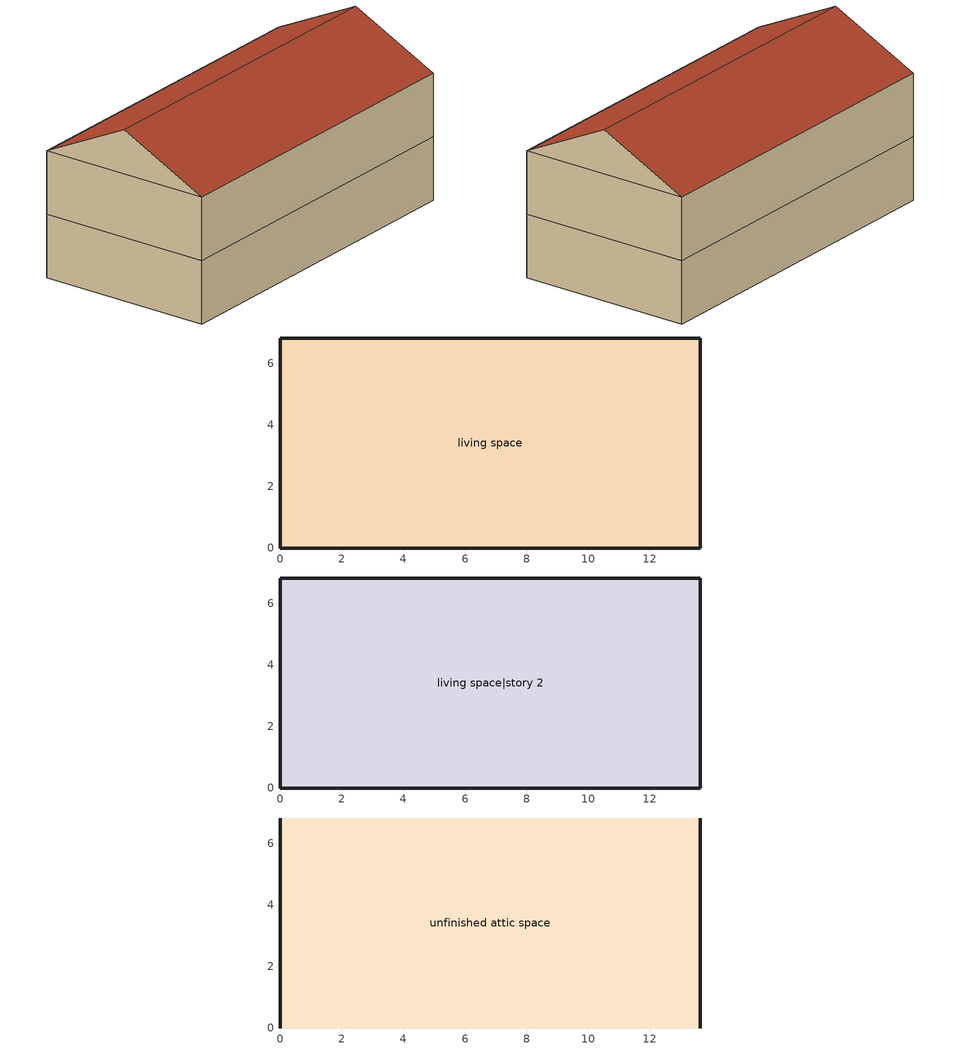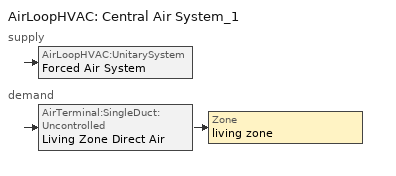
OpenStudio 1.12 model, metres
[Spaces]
living space
 floor ground: 0,0 0,6.82 13.63,6.82 13.63,0 z0
 wall outside: 0,6.82 0,0 13.63,0 13.63,6.82 0,6.82 z0:2.44
living space|story 2
 floor to living space: 0,0 0,6.82 13.63,6.82 13.63,0 z2.44
 wall outside: 0,6.82 0,0 13.63,0 13.63,6.82 0,6.82 z2.44:4.88
unfinished attic space
 floor to living space|story 2: 0,6.82 13.63,6.82 13.63,0 0,0 z4.88
 wall outside: 0,3.41,6.58 0,6.82,4.88 0,0,4.88; 13.63,3.41,6.58 13.63,0,4.88 13.63,6.82,4.88
 roof outside: 13.63,3.41,6.58 0,3.41,6.58 0,0,4.88 13.63,0,4.88; 0,3.41,6.58 13.63,3.41,6.58 13.63,6.82,4.88 0,6.82,4.88
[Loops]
AirLoopHVAC 'Central Air System_1'
 supply: AirLoopHVAC:UnitarySystem 'Forced Air System'
 demand: AirTerminal:SingleDuct:Uncontrolled 'Living Zone Direct Air' > Zone 'living zone'
[ClimateZones]
Climate Zone Institution Name 1=ASHRAE; Climate Zone Document Name 1=ANSI/ASHRAE Standard 169; Climate Zone Document Year 1=2006; Climate Zone Institution Name 2=CEC; Climate Zone Document Name 2=California Climate Zone Descriptions; Climate Zone Document Year 2=1995; Climate Zone Institution Name 3=Building America; Climate Zone Document Year 3=0; Climate Zone Value 3=Cold
[Building]
Building 1: Standards Number of Living Units=1
[Site]
Denver Intl Ap_CO_USA: Latitude {deg}=39.83; Longitude {deg}=-104.65; Time Zone {hr}=-7; Elevation {m}=1650
[SizingPeriod:DesignDay] Barometric Pressure {Pa}=83011; Sky Clearness=0; Rain Indicator=0; Snow Indicator=0; Day of Month=21; Daylight Saving Time Indicator=0; Humidity Indicating Type=Wetbulb; Dry-Bulb Temperature Range Modifier Type=DefaultMultipliers
Name | Maximum Dry-Bulb Temperature {C} | Daily Dry-Bulb Temperature Range {deltaC} | Humidity Indicating Conditions at Maximum Dry-Bulb | Wind Speed {m/s} | Wind Direction {deg} | Month | Day Type | Solar Model Indicator | ASHRAE Taub | ASHRAE Taud
Denver Intl Ap Ann Htg 99.6% Condns DB | -17.4 | 0 | -17.4 | 3.3 | 160 | 12 | WinterDesignDay | ASHRAEClearSky
Denver Intl Ap Ann Clg .4% Condns DB=>MWB | 34.6 | 15.2 | 15.7 | 4.2 | 80 | 7 | SummerDesignDay | ASHRAETau | 0.424 | 2.012
Denver Intl Ap Ann Clg .4% Condns WB=>MDB | 27.3 | 15.2 | 18.3 | 4.2 | 80 | 7 | SummerDesignDay | ASHRAETau | 0.424 | 2.012
[Site:WaterMainsTemperature]
Calculation Method=Correlation; Annual Average Outdoor Air Temperature {C}=10.8753; Maximum Difference In Monthly Average Outdoor Air Temperatures {deltaC}=23.1524
[Site:GroundTemperature:BuildingSurface]
6.71221, 4.9416, 4.79814, 5.63626, 9.00496, 12.3608, 15.2732, 17.1228, 17.2883, 15.7979, 12.9685, 9.71588
[Site:GroundTemperature:Deep]
10.8753, 10.8753, 10.8753, 10.8753, 10.8753, 10.8753, 10.8753, 10.8753, 10.8753, 10.8753, 10.8753, 10.8753
[ThermalZone] Use Ideal Air Loads=No
Name | Thermostat
living zone | Living Zone Temperature SP
unfinished attic zone
[Sizing:Zone] Zone Cooling Design Supply Air Temperature Input Method=SupplyAirTemperature; Zone Cooling Design Supply Air Temperature {C}=14; Zone Cooling Design Supply Air Temperature Difference {deltaC}=11.11; Zone Heating Design Supply Air Temperature Input Method=SupplyAirTemperature; Zone Heating Design Supply Air Temperature {C}=40; Zone Heating Design Supply Air Temperature Difference {deltaC}=11.11; Zone Cooling Design Supply Air Humidity Ratio {kg-H2O/kg-air}=0.0085; Zone Heating Design Supply Air Humidity Ratio {kg-H2O/kg-air}=0.008; Cooling Design Air Flow Method=DesignDay; Heating Design Air Flow Method=DesignDay; Account for Dedicated Outdoor Air System=No; Dedicated Outdoor Air System Control Strategy=NeutralSupplyAir; Dedicated Outdoor Air Low Setpoint Temperature for Design {C}=autosize; Dedicated Outdoor Air High Setpoint Temperature for Design {C}=autosize
living zone; unfinished attic zone
[Zone equipment]
living zone: Living Zone Direct Air
[Space]
Name | Thermal Zone
living space; living space|story 2 | living zone
unfinished attic space | unfinished attic zone
[ElectricEquipment]
unit=1|bed=3.0|bath=2.0|space=living space|space=living space|story 2: Electric Equipment Definition=unit=1|bed=3.0|bath=2.0|space={f4808234-de8e-4acc-82a9-bc673027d30e}|space={c22e3629-f207-4724-8279-e67ff9786962}; Schedule=empty_schedule
[Coil:Heating:DX:MultiSpeed:StageData] Gross Rated Heating Capacity {W}=autosize; Rated Air Flow Rate {m3/s}=autosize; Rated Supply Air Fan Power Per Volume Flow Rate {W/(m3/s)}=773.3; Rated Waste Heat Fraction of Power Input=0.2; Waste Heat Function of Temperature Curve=ConstantBiquadratic
Name | Gross Rated Heating COP {W/W} | Heating Capacity Function of Temperature Curve | Heating Capacity Function of Flow Fraction Curve | Energy Input Ratio Function of Temperature Curve | Energy Input Ratio Function of Flow Fraction Curve | Part Load Fraction Correlation Curve
 | 3.7503 | HP_Heat-Cap-fT2 | HP_Heat-Cap-fFF2 | HP_Heat-EIR-fT2 | HP_Heat-EIR-fFF2 | HP_Heat-PLF-fPLR2
 | 3.00725 | HP_Heat-Cap-fT4 | HP_Heat-Cap-fFF4 | HP_Heat-EIR-fT4 | HP_Heat-EIR-fFF4 | HP_Heat-PLF-fPLR4
 | 2.7527 | HP_Heat-Cap-fT6 | HP_Heat-Cap-fFF6 | HP_Heat-EIR-fT6 | HP_Heat-EIR-fFF6 | HP_Heat-PLF-fPLR6
 | 2.49237 | HP_Heat-Cap-fT10 | HP_Heat-Cap-fFF10 | HP_Heat-EIR-fT10 | HP_Heat-EIR-fFF10 | HP_Heat-PLF-fPLR10
[Coil:Cooling:DX:MultiSpeed:StageData] Gross Rated Total Cooling Capacity {W}=autosize; Gross Rated Sensible Heat Ratio=autosize; Rated Air Flow Rate {m3/s}=autosize; Rated Evaporator Fan Power Per Volume Flow Rate {W/(m3/s)}=773.3; Nominal Time for Condensate Removal to Begin {s}=1000; Ratio of Initial Moisture Evaporation Rate and Steady State Latent Capacity=1.5; Maximum Cycling Rate {cycles/hr}=3; Latent Capacity Time Constant {s}=45; Rated Waste Heat Fraction of Power Input=0.2; Waste Heat Function of Temperature Curve=ConstantBiquadratic; Evaporative Condenser Effectiveness=0.9; Evaporative Condenser Air Flow Rate {m3/s}=autosize; Rated Evaporative Condenser Pump Power Consumption {W}=autosize
Name | Gross Rated Cooling COP {W/W} | Total Cooling Capacity Function of Temperature Curve | Total Cooling Capacity Function of Flow Fraction Curve | Energy Input Ratio Function of Temperature Curve | Energy Input Ratio Function of Flow Fraction Curve | Part Load Fraction Correlation Curve
Coil Cooling DX Multi Speed Stage Data 1 | 4.36175 | Cool-Cap-fT2 | Cool-Cap-fFF2 | Cool-EIR-fT2 | Cool-EIR-fFF2 | Cool-PLF-fPLR2
Coil Cooling DX Multi Speed Stage Data 2 | 3.77512 | Cool-Cap-fT4 | Cool-Cap-fFF4 | Cool-EIR-fT4 | Cool-EIR-fFF4 | Cool-PLF-fPLR4
Coil Cooling DX Multi Speed Stage Data 3 | 3.17313 | Cool-Cap-fT6 | Cool-Cap-fFF6 | Cool-EIR-fT6 | Cool-EIR-fFF6 | Cool-PLF-fPLR6
Coil Cooling DX Multi Speed Stage Data 4 | 2.34548 | Cool-Cap-fT10 | Cool-Cap-fFF10 | Cool-EIR-fT10 | Cool-EIR-fFF10 | Cool-PLF-fPLR10
[Coil:Heating:DX:MultiSpeed]
DX Heating Coil: Availability Schedule=residential heating season; Minimum Outdoor Dry-Bulb Temperature for Compressor Operation {C}=-15; Crankcase Heater Capacity {W}=0; Maximum Outdoor Dry-Bulb Temperature for Crankcase Heater Operation {C}=10; Defrost Energy Input Ratio Function of Temperature Curve=DefrostEIR; Maximum Outdoor Dry-Bulb Temperature for Defrost Operation {C}=4.44444; Defrost Strategy=ReverseCycle; Defrost Control=OnDemand; Defrost Time Period Fraction=0.058333; Resistive Defrost Heater Capacity {W}=autosize; Apply Part Load Fraction to Speeds Greater than 1=No; Fuel Type=Electricity; Region number for Calculating HSPF=4
[Coil:Heating:Electric]
HeatPump Supp Heater: Availability Schedule=residential heating season; Efficiency=1
[Coil:Cooling:DX:MultiSpeed]
DX Cooling Coil: Availability Schedule=residential cooling season; Condenser Type=AirCooled; Apply Part Load Fraction to Speeds Greater than 1=No; Apply Latent Degradation to Speeds Greater than 1=No; Crankcase Heater Capacity {W}=0; Maximum Outdoor Dry-Bulb Temperature for Crankcase Heater Operation {C}=10; Basin Heater Capacity {W/K}=0; Basin Heater Setpoint Temperature {C}=2; Fuel Type=Electricity; Stage 1=Coil Cooling DX Multi Speed Stage Data 1; Stage 2=Coil Cooling DX Multi Speed Stage Data 2; Stage 3=Coil Cooling DX Multi Speed Stage Data 3; Stage 4=Coil Cooling DX Multi Speed Stage Data 4
[Fan:OnOff]
Supply Fan_1: Availability Schedule=SupplyFanAvailability; Fan Efficiency=0.167946; Pressure Rise {Pa}=24.91; Maximum Flow Rate {m3/s}=autosize; Motor Efficiency=1; Motor In Airstream Fraction=1; Fan Power Ratio Function of Speed Ratio Curve=Fan On Off Power Curve; Fan Efficiency Ratio Function of Speed Ratio Curve=Fan On Off Efficiency Curve
[AirLoopHVAC:UnitarySystem]
Forced Air System: Control Type=Load; Controlling Zone or Thermostat Location=living zone; Dehumidification Control Type=None; Availability Schedule=Always On Discrete; Supply Fan=Supply Fan_1; Fan Placement=BlowThrough; Supply Air Fan Operating Mode Schedule=SupplyFanOperation; Heating Coil=DX Heating Coil; DX Heating Coil Sizing Ratio=1; Cooling Coil=DX Cooling Coil; Use DOAS DX Cooling Coil=No; DOAS DX Cooling Coil Leaving Minimum Air Temperature {C}=2; Latent Load Control=SensibleOnlyLoadControl; Supplemental Heating Coil=HeatPump Supp Heater; Supply Air Flow Rate During Cooling Operation {m3/s}=autosize; Supply Air Flow Rate During Heating Operation {m3/s}=autosize; Supply Air Flow Rate When No Cooling or Heating is Required {m3/s}=0; Maximum Supply Air Temperature {C}=93.3333; Maximum Outdoor Dry-Bulb Temperature for Supplemental Heater Operation {C}=4.44444; Maximum Cycling Rate {cycles/hr}=2.5; Heat Pump Time Constant {s}=60; Fraction of On-Cycle Power Use=0.01; Heat Pump Fan Delay Time {s}=60; Ancilliary On-Cycle Electric Power {W}=0; Ancilliary Off-Cycle Electric Power {W}=0
[AirLoopHVAC]
Central Air System_1: Availability Schedule=Always On Discrete; Design Supply Air Flow Rate {m3/s}=AutoSize
[Sizing:System]
Central Air System_1: Type of Load to Size On=Sensible; Design Outdoor Air Flow Rate {m3/s}=Autosize; Minimum System Air Flow Ratio=0.3; Preheat Design Temperature {C}=7; Preheat Design Humidity Ratio {kg-H2O/kg-Air}=0.008; Precool Design Temperature {C}=12.8; Precool Design Humidity Ratio {kg-H2O/kg-Air}=0.008; Central Cooling Design Supply Air Temperature {C}=12.8; Central Heating Design Supply Air Temperature {C}=16.7; Sizing Option=NonCoincident; 100% Outdoor Air in Cooling=Yes; 100% Outdoor Air in Heating=Yes; Central Cooling Design Supply Air Humidity Ratio {kg-H2O/kg-Air}=0.0085; Central Heating Design Supply Air Humidity Ratio {kg-H2O/kg-Air}=0.008; Cooling Design Air Flow Method=DesignDay; Cooling Design Air Flow Rate {m3/s}=0; Heating Design Air Flow Method=DesignDay; Heating Design Air Flow Rate {m3/s}=0; System Outdoor Air Method=ZoneSum; Zone Maximum Outdoor Air Fraction=1; Cooling Supply Air Flow Rate Per Floor Area {m3/s-m2}=0.00996765; Cooling Fraction of Autosized Cooling Supply Air Flow Rate=1; Cooling Supply Air Flow Rate Per Unit Cooling Capacity {m3/s-W}=3.94755e-05; Heating Supply Air Flow Rate Per Floor Area {m3/s-m2}=0.00996765; Heating Fraction of Autosized Heating Supply Air Flow Rate=1; Heating Fraction of Autosized Cooling Supply Air Flow Rate=1; Heating Supply Air Flow Rate Per Unit Heating Capacity {m3/s-W}=3.15882e-05; Cooling Design Capacity Method=CoolingDesignCapacity; Cooling Design Capacity {W}=autosize; Cooling Design Capacity Per Floor Area {W/m2}=234.7; Fraction of Autosized Cooling Design Capacity=1; Heating Design Capacity Method=HeatingDesignCapacity; Heating Design Capacity {W}=autosize; Heating Design Capacity Per Floor Area {W/m2}=157; Fraction of Autosized Heating Design Capacity=1; Central Cooling Capacity Control Method=OnOff
[AirTerminal:SingleDuct:Uncontrolled]
Living Zone Direct Air: Availability Schedule=Always On Discrete; Maximum Air Flow Rate {m3/s}=AutoSize
[ThermostatSetpoint:DualSetpoint]
Living Zone Temperature SP: Heating Setpoint Temperature Schedule=residential heating setpoint 1; Cooling Setpoint Temperature Schedule=residential cooling setpoint 1
[Schedule:Ruleset]
Name | Default Day Schedule | Summer Design Day Schedule | Winter Design Day Schedule
empty_schedule | Schedule Day 1
residential heating season | Schedule Day 2 | residential heating season summer 1 | residential heating season winter 1
residential cooling season | Schedule Day 5 | residential cooling season summer 1 | residential cooling season winter 1
residential heating setpoint 1 | Schedule Day 6 | residential heating setpoint summer 3 | residential heating setpoint winter 3
residential cooling setpoint 1 | Schedule Day 7 | residential cooling setpoint summer 3 | residential cooling setpoint winter 3
[Schedule:Day]
Schedule Day 1; Schedule Day 2; Schedule Day 5; Schedule Day 6; Schedule Day 7: 24, 0, 0
residential heating season weekday1; residential heating season weekend1; residential heating season weekday2; residential heating season weekend2; residential heating season weekday3; residential heating season weekend3; residential heating season weekday4; residential heating season weekend4; residential heating season weekday5; residential heating season weekend5; residential heating season weekday6; residential heating season weekend6; residential heating season weekday10; residential heating season weekend10; residential heating season weekday11; residential heating season weekend11; residential heating season weekday12; residential heating season weekend12; residential heating season summer 1; residential heating season winter 1; residential cooling season weekday5; residential cooling season weekend5; residential cooling season weekday6; residential cooling season weekend6; residential cooling season weekday7; residential cooling season weekend7; residential cooling season weekday8; residential cooling season weekend8; residential cooling season weekday9; residential cooling season weekend9; residential cooling season weekday10; residential cooling season weekend10; residential cooling season summer 1: 1, 0, 1, 2, 0, 1, 3, 0, 1, 4, 0, 1, 5, 0, 1, 6, 0, 1, 7, 0, 1, 8, 0, 1, 9, 0, 1, 10, 0, 1, 11, 0, 1, 12, 0, 1, 13, 0, 1, 14, 0, 1, 15, 0, 1, 16, 0, 1, 17, 0, 1, 18, 0, 1, 19, 0, 1, 20, 0, 1, 21, 0, 1, 22, 0, 1, 23, 0, 1, 24, 0, 1
residential heating season weekday7; residential heating season weekend7; residential heating season weekday8; residential heating season weekend8; residential heating season weekday9; residential heating season weekend9; residential cooling season weekday1; residential cooling season weekend1; residential cooling season weekday2; residential cooling season weekend2; residential cooling season weekday3; residential cooling season weekend3; residential cooling season weekday4; residential cooling season weekend4; residential cooling season weekday11; residential cooling season weekend11; residential cooling season weekday12; residential cooling season weekend12; residential cooling season winter 1: 1, 0, 0, 2, 0, 0, 3, 0, 0, 4, 0, 0, 5, 0, 0, 6, 0, 0, 7, 0, 0, 8, 0, 0, 9, 0, 0, 10, 0, 0, 11, 0, 0, 12, 0, 0, 13, 0, 0, 14, 0, 0, 15, 0, 0, 16, 0, 0, 17, 0, 0, 18, 0, 0, 19, 0, 0, 20, 0, 0, 21, 0, 0, 22, 0, 0, 23, 0, 0, 24, 0, 0
residential heating setpoint weekday1 1; residential heating setpoint weekend1 1; residential heating setpoint weekday2 1; residential heating setpoint weekend2 1; residential heating setpoint weekday3 1; residential heating setpoint weekend3 1; residential heating setpoint weekday4 1; residential heating setpoint weekend4 1; residential heating setpoint weekday5 1; residential heating setpoint weekend5 1; residential heating setpoint weekday6 1; residential heating setpoint weekend6 1; residential heating setpoint weekday10 1; residential heating setpoint weekend10 1; residential heating setpoint weekday11 1; residential heating setpoint weekend11 1; residential heating setpoint weekday12 1; residential heating setpoint weekend12 1; residential heating setpoint summer 3; residential heating setpoint winter 3: 1, 0, 21.6667, 2, 0, 21.6667, 3, 0, 21.6667, 4, 0, 21.6667, 5, 0, 21.6667, 6, 0, 21.6667, 7, 0, 21.6667, 8, 0, 21.6667, 9, 0, 21.6667, 10, 0, 21.6667, 11, 0, 21.6667, 12, 0, 21.6667, 13, 0, 21.6667, 14, 0, 21.6667, 15, 0, 21.6667, 16, 0, 21.6667, 17, 0, 21.6667, 18, 0, 21.6667, 19, 0, 21.6667, 20, 0, 21.6667, 21, 0, 21.6667, 22, 0, 21.6667, 23, 0, 21.6667, 24, 0, 21.6667
residential heating setpoint weekday7 1; residential heating setpoint weekend7 1; residential heating setpoint weekday8 1; residential heating setpoint weekend8 1; residential heating setpoint weekday9 1; residential heating setpoint weekend9 1: 1, 0, -10000, 2, 0, -10000, 3, 0, -10000, 4, 0, -10000, 5, 0, -10000, 6, 0, -10000, 7, 0, -10000, 8, 0, -10000, 9, 0, -10000, 10, 0, -10000, 11, 0, -10000, 12, 0, -10000, 13, 0, -10000, 14, 0, -10000, 15, 0, -10000, 16, 0, -10000, 17, 0, -10000, 18, 0, -10000, 19, 0, -10000, 20, 0, -10000, 21, 0, -10000, 22, 0, -10000, 23, 0, -10000, 24, 0, -10000
residential cooling setpoint weekday1 1; residential cooling setpoint weekend1 1; residential cooling setpoint weekday2 1; residential cooling setpoint weekend2 1; residential cooling setpoint weekday3 1; residential cooling setpoint weekend3 1; residential cooling setpoint weekday4 1; residential cooling setpoint weekend4 1; residential cooling setpoint weekday11 1; residential cooling setpoint weekend11 1; residential cooling setpoint weekday12 1; residential cooling setpoint weekend12 1; residential cooling setpoint winter 3: 1, 0, 10000, 2, 0, 10000, 3, 0, 10000, 4, 0, 10000, 5, 0, 10000, 6, 0, 10000, 7, 0, 10000, 8, 0, 10000, 9, 0, 10000, 10, 0, 10000, 11, 0, 10000, 12, 0, 10000, 13, 0, 10000, 14, 0, 10000, 15, 0, 10000, 16, 0, 10000, 17, 0, 10000, 18, 0, 10000, 19, 0, 10000, 20, 0, 10000, 21, 0, 10000, 22, 0, 10000, 23, 0, 10000, 24, 0, 10000
residential cooling setpoint weekday5 1; residential cooling setpoint weekend5 1; residential cooling setpoint weekday6 1; residential cooling setpoint weekend6 1; residential cooling setpoint weekday7 1; residential cooling setpoint weekend7 1; residential cooling setpoint weekday8 1; residential cooling setpoint weekend8 1; residential cooling setpoint weekday9 1; residential cooling setpoint weekend9 1; residential cooling setpoint weekday10 1; residential cooling setpoint weekend10 1; residential cooling setpoint summer 3: 1, 0, 24.4444, 2, 0, 24.4444, 3, 0, 24.4444, 4, 0, 24.4444, 5, 0, 24.4444, 6, 0, 24.4444, 7, 0, 24.4444, 8, 0, 24.4444, 9, 0, 24.4444, 10, 0, 24.4444, 11, 0, 24.4444, 12, 0, 24.4444, 13, 0, 24.4444, 14, 0, 24.4444, 15, 0, 24.4444, 16, 0, 24.4444, 17, 0, 24.4444, 18, 0, 24.4444, 19, 0, 24.4444, 20, 0, 24.4444, 21, 0, 24.4444, 22, 0, 24.4444, 23, 0, 24.4444, 24, 0, 24.4444
[Curve:Biquadratic]
Name | Coefficient1 Constant | Coefficient2 x | Coefficient3 x**2 | Coefficient4 y | Coefficient5 y**2 | Coefficient6 x*y | Minimum Value of x | Maximum Value of x | Minimum Value of y | Maximum Value of y
ConstantBiquadratic | 1 | 0 | 0 | 0 | 0 | 0 | -100 | 100 | -100 | 100
HP_Heat-Cap-fT2; HP_Heat-Cap-fT4; HP_Heat-Cap-fT6; HP_Heat-Cap-fT10 | 1.15271 | -0.0103867 | 0 | 0.0112638 | -0.00039255 | 0 | -100 | 100 | -100 | 100
HP_Heat-EIR-fT2; HP_Heat-EIR-fT4; HP_Heat-EIR-fT6; HP_Heat-EIR-fT10 | 0.966475 | 0.00591495 | 0.000191202 | -0.0129657 | 4.22532e-05 | -0.000524003 | -100 | 100 | -100 | 100
Cool-Cap-fT2; Cool-Cap-fT4; Cool-Cap-fT6; Cool-Cap-fT10 | 1.00899 | 0.00651275 | 0 | 0.00391757 | -0.000222647 | 0 | 13.88 | 23.88 | 18.33 | 51.66
Cool-EIR-fT2; Cool-EIR-fT4; Cool-EIR-fT6; Cool-EIR-fT10 | 0.429214 | -0.00360484 | 4.57832e-05 | 0.0264909 | -0.000159212 | -0.000159063 | 13.88 | 23.88 | 18.33 | 51.66
DefrostEIR | 0.1528 | 0 | 0 | 0 | 0 | 0 | -100 | 100 | -100 | 100
[Curve:Quadratic] Coefficient3 x**2=0; Minimum Value of x=0
Name | Coefficient1 Constant | Coefficient2 x | Maximum Value of x | Minimum Curve Output | Maximum Curve Output
HP_Heat-Cap-fFF2; HP_Heat-EIR-fFF2; HP_Heat-Cap-fFF4; HP_Heat-EIR-fFF4; HP_Heat-Cap-fFF6; HP_Heat-EIR-fFF6; HP_Heat-Cap-fFF10; HP_Heat-EIR-fFF10; Cool-Cap-fFF2; Cool-EIR-fFF2; Cool-Cap-fFF4; Cool-EIR-fFF4; Cool-Cap-fFF6; Cool-EIR-fFF6; Cool-Cap-fFF10; Cool-EIR-fFF10 | 1 | 0 | 2 | 0 | 2
HP_Heat-PLF-fPLR2; HP_Heat-PLF-fPLR4; HP_Heat-PLF-fPLR6; HP_Heat-PLF-fPLR10 | 0.6 | 0.4 | 1 | 0.7 | 1
Cool-PLF-fPLR2; Cool-PLF-fPLR4; Cool-PLF-fPLR6; Cool-PLF-fPLR10 | 0.75 | 0.25 | 1 | 0.7 | 1
[Schedule:Constant]
Name | Value
Always On Discrete; SupplyFanAvailability | 1
SupplyFanOperation | 0
[Curve:Exponent]
Fan On Off Power Curve: Coefficient1 Constant=1; Coefficient2 Constant=0; Coefficient3 Constant=0; Minimum Value of x=0; Maximum Value of x=1
[Curve:Cubic]
Fan On Off Efficiency Curve: Coefficient1 Constant=1; Coefficient2 x=0; Coefficient3 x**2=0; Coefficient4 x**3=0; Minimum Value of x=0; Maximum Value of x=1
[Schedule:Rule] Date Specification Type=DateRange; Start Day=1
Name | Schedule Ruleset | Rule Order | Day Schedule | Apply Sunday | Apply Monday | Apply Tuesday | Apply Wednesday | Apply Thursday | Apply Friday | Apply Saturday | Start Month | End Month | End Day
residential heating season weekday ruleset1 | residential heating season | 23 | residential heating season weekday1 | No | Yes | Yes | Yes | Yes | Yes | No | 1 | 1 | 31
residential heating season weekend ruleset1 | residential heating season | 22 | residential heating season weekend1 | Yes | No | No | No | No | No | Yes | 1 | 1 | 31
residential heating season weekday ruleset2 | residential heating season | 21 | residential heating season weekday2 | No | Yes | Yes | Yes | Yes | Yes | No | 2 | 2 | 28
residential heating season weekend ruleset2 | residential heating season | 20 | residential heating season weekend2 | Yes | No | No | No | No | No | Yes | 2 | 2 | 28
residential heating season weekday ruleset3 | residential heating season | 19 | residential heating season weekday3 | No | Yes | Yes | Yes | Yes | Yes | No | 3 | 3 | 31
residential heating season weekend ruleset3 | residential heating season | 18 | residential heating season weekend3 | Yes | No | No | No | No | No | Yes | 3 | 3 | 31
residential heating season weekday ruleset4 | residential heating season | 17 | residential heating season weekday4 | No | Yes | Yes | Yes | Yes | Yes | No | 4 | 4 | 30
residential heating season weekend ruleset4 | residential heating season | 16 | residential heating season weekend4 | Yes | No | No | No | No | No | Yes | 4 | 4 | 30
residential heating season weekday ruleset5 | residential heating season | 15 | residential heating season weekday5 | No | Yes | Yes | Yes | Yes | Yes | No | 5 | 5 | 31
residential heating season weekend ruleset5 | residential heating season | 14 | residential heating season weekend5 | Yes | No | No | No | No | No | Yes | 5 | 5 | 31
residential heating season weekday ruleset6 | residential heating season | 13 | residential heating season weekday6 | No | Yes | Yes | Yes | Yes | Yes | No | 6 | 6 | 30
residential heating season weekend ruleset6 | residential heating season | 12 | residential heating season weekend6 | Yes | No | No | No | No | No | Yes | 6 | 6 | 30
residential heating season weekday ruleset7 | residential heating season | 11 | residential heating season weekday7 | No | Yes | Yes | Yes | Yes | Yes | No | 7 | 7 | 31
residential heating season weekend ruleset7 | residential heating season | 10 | residential heating season weekend7 | Yes | No | No | No | No | No | Yes | 7 | 7 | 31
residential heating season weekday ruleset8 | residential heating season | 9 | residential heating season weekday8 | No | Yes | Yes | Yes | Yes | Yes | No | 8 | 8 | 31
residential heating season weekend ruleset8 | residential heating season | 8 | residential heating season weekend8 | Yes | No | No | No | No | No | Yes | 8 | 8 | 31
residential heating season weekday ruleset9 | residential heating season | 7 | residential heating season weekday9 | No | Yes | Yes | Yes | Yes | Yes | No | 9 | 9 | 30
residential heating season weekend ruleset9 | residential heating season | 6 | residential heating season weekend9 | Yes | No | No | No | No | No | Yes | 9 | 9 | 30
residential heating season weekday ruleset10 | residential heating season | 5 | residential heating season weekday10 | No | Yes | Yes | Yes | Yes | Yes | No | 10 | 10 | 31
residential heating season weekend ruleset10 | residential heating season | 4 | residential heating season weekend10 | Yes | No | No | No | No | No | Yes | 10 | 10 | 31
residential heating season weekday ruleset11 | residential heating season | 3 | residential heating season weekday11 | No | Yes | Yes | Yes | Yes | Yes | No | 11 | 11 | 30
residential heating season weekend ruleset11 | residential heating season | 2 | residential heating season weekend11 | Yes | No | No | No | No | No | Yes | 11 | 11 | 30
residential heating season weekday ruleset12 | residential heating season | 1 | residential heating season weekday12 | No | Yes | Yes | Yes | Yes | Yes | No | 12 | 12 | 31
residential heating season weekend ruleset12 | residential heating season | 0 | residential heating season weekend12 | Yes | No | No | No | No | No | Yes | 12 | 12 | 31
residential cooling season weekday ruleset1 | residential cooling season | 23 | residential cooling season weekday1 | No | Yes | Yes | Yes | Yes | Yes | No | 1 | 1 | 31
residential cooling season weekend ruleset1 | residential cooling season | 22 | residential cooling season weekend1 | Yes | No | No | No | No | No | Yes | 1 | 1 | 31
residential cooling season weekday ruleset2 | residential cooling season | 21 | residential cooling season weekday2 | No | Yes | Yes | Yes | Yes | Yes | No | 2 | 2 | 28
residential cooling season weekend ruleset2 | residential cooling season | 20 | residential cooling season weekend2 | Yes | No | No | No | No | No | Yes | 2 | 2 | 28
residential cooling season weekday ruleset3 | residential cooling season | 19 | residential cooling season weekday3 | No | Yes | Yes | Yes | Yes | Yes | No | 3 | 3 | 31
residential cooling season weekend ruleset3 | residential cooling season | 18 | residential cooling season weekend3 | Yes | No | No | No | No | No | Yes | 3 | 3 | 31
residential cooling season weekday ruleset4 | residential cooling season | 17 | residential cooling season weekday4 | No | Yes | Yes | Yes | Yes | Yes | No | 4 | 4 | 30
residential cooling season weekend ruleset4 | residential cooling season | 16 | residential cooling season weekend4 | Yes | No | No | No | No | No | Yes | 4 | 4 | 30
residential cooling season weekday ruleset5 | residential cooling season | 15 | residential cooling season weekday5 | No | Yes | Yes | Yes | Yes | Yes | No | 5 | 5 | 31
residential cooling season weekend ruleset5 | residential cooling season | 14 | residential cooling season weekend5 | Yes | No | No | No | No | No | Yes | 5 | 5 | 31
residential cooling season weekday ruleset6 | residential cooling season | 13 | residential cooling season weekday6 | No | Yes | Yes | Yes | Yes | Yes | No | 6 | 6 | 30
residential cooling season weekend ruleset6 | residential cooling season | 12 | residential cooling season weekend6 | Yes | No | No | No | No | No | Yes | 6 | 6 | 30
residential cooling season weekday ruleset7 | residential cooling season | 11 | residential cooling season weekday7 | No | Yes | Yes | Yes | Yes | Yes | No | 7 | 7 | 31
residential cooling season weekend ruleset7 | residential cooling season | 10 | residential cooling season weekend7 | Yes | No | No | No | No | No | Yes | 7 | 7 | 31
residential cooling season weekday ruleset8 | residential cooling season | 9 | residential cooling season weekday8 | No | Yes | Yes | Yes | Yes | Yes | No | 8 | 8 | 31
residential cooling season weekend ruleset8 | residential cooling season | 8 | residential cooling season weekend8 | Yes | No | No | No | No | No | Yes | 8 | 8 | 31
residential cooling season weekday ruleset9 | residential cooling season | 7 | residential cooling season weekday9 | No | Yes | Yes | Yes | Yes | Yes | No | 9 | 9 | 30
residential cooling season weekend ruleset9 | residential cooling season | 6 | residential cooling season weekend9 | Yes | No | No | No | No | No | Yes | 9 | 9 | 30
residential cooling season weekday ruleset10 | residential cooling season | 5 | residential cooling season weekday10 | No | Yes | Yes | Yes | Yes | Yes | No | 10 | 10 | 31
residential cooling season weekend ruleset10 | residential cooling season | 4 | residential cooling season weekend10 | Yes | No | No | No | No | No | Yes | 10 | 10 | 31
residential cooling season weekday ruleset11 | residential cooling season | 3 | residential cooling season weekday11 | No | Yes | Yes | Yes | Yes | Yes | No | 11 | 11 | 30
residential cooling season weekend ruleset11 | residential cooling season | 2 | residential cooling season weekend11 | Yes | No | No | No | No | No | Yes | 11 | 11 | 30
residential cooling season weekday ruleset12 | residential cooling season | 1 | residential cooling season weekday12 | No | Yes | Yes | Yes | Yes | Yes | No | 12 | 12 | 31
residential cooling season weekend ruleset12 | residential cooling season | 0 | residential cooling season weekend12 | Yes | No | No | No | No | No | Yes | 12 | 12 | 31
residential heating setpoint weekday ruleset1 1 | residential heating setpoint 1 | 23 | residential heating setpoint weekday1 1 | No | Yes | Yes | Yes | Yes | Yes | No | 1 | 1 | 31
residential heating setpoint weekend ruleset1 1 | residential heating setpoint 1 | 22 | residential heating setpoint weekend1 1 | Yes | No | No | No | No | No | Yes | 1 | 1 | 31
residential heating setpoint weekday ruleset2 1 | residential heating setpoint 1 | 21 | residential heating setpoint weekday2 1 | No | Yes | Yes | Yes | Yes | Yes | No | 2 | 2 | 28
residential heating setpoint weekend ruleset2 1 | residential heating setpoint 1 | 20 | residential heating setpoint weekend2 1 | Yes | No | No | No | No | No | Yes | 2 | 2 | 28
residential heating setpoint weekday ruleset3 1 | residential heating setpoint 1 | 19 | residential heating setpoint weekday3 1 | No | Yes | Yes | Yes | Yes | Yes | No | 3 | 3 | 31
residential heating setpoint weekend ruleset3 1 | residential heating setpoint 1 | 18 | residential heating setpoint weekend3 1 | Yes | No | No | No | No | No | Yes | 3 | 3 | 31
residential heating setpoint weekday ruleset4 1 | residential heating setpoint 1 | 17 | residential heating setpoint weekday4 1 | No | Yes | Yes | Yes | Yes | Yes | No | 4 | 4 | 30
residential heating setpoint weekend ruleset4 1 | residential heating setpoint 1 | 16 | residential heating setpoint weekend4 1 | Yes | No | No | No | No | No | Yes | 4 | 4 | 30
residential heating setpoint weekday ruleset5 1 | residential heating setpoint 1 | 15 | residential heating setpoint weekday5 1 | No | Yes | Yes | Yes | Yes | Yes | No | 5 | 5 | 31
residential heating setpoint weekend ruleset5 1 | residential heating setpoint 1 | 14 | residential heating setpoint weekend5 1 | Yes | No | No | No | No | No | Yes | 5 | 5 | 31
residential heating setpoint weekday ruleset6 1 | residential heating setpoint 1 | 13 | residential heating setpoint weekday6 1 | No | Yes | Yes | Yes | Yes | Yes | No | 6 | 6 | 30
residential heating setpoint weekend ruleset6 1 | residential heating setpoint 1 | 12 | residential heating setpoint weekend6 1 | Yes | No | No | No | No | No | Yes | 6 | 6 | 30
residential heating setpoint weekday ruleset7 1 | residential heating setpoint 1 | 11 | residential heating setpoint weekday7 1 | No | Yes | Yes | Yes | Yes | Yes | No | 7 | 7 | 31
residential heating setpoint weekend ruleset7 1 | residential heating setpoint 1 | 10 | residential heating setpoint weekend7 1 | Yes | No | No | No | No | No | Yes | 7 | 7 | 31
residential heating setpoint weekday ruleset8 1 | residential heating setpoint 1 | 9 | residential heating setpoint weekday8 1 | No | Yes | Yes | Yes | Yes | Yes | No | 8 | 8 | 31
residential heating setpoint weekend ruleset8 1 | residential heating setpoint 1 | 8 | residential heating setpoint weekend8 1 | Yes | No | No | No | No | No | Yes | 8 | 8 | 31
residential heating setpoint weekday ruleset9 1 | residential heating setpoint 1 | 7 | residential heating setpoint weekday9 1 | No | Yes | Yes | Yes | Yes | Yes | No | 9 | 9 | 30
residential heating setpoint weekend ruleset9 1 | residential heating setpoint 1 | 6 | residential heating setpoint weekend9 1 | Yes | No | No | No | No | No | Yes | 9 | 9 | 30
residential heating setpoint weekday ruleset10 1 | residential heating setpoint 1 | 5 | residential heating setpoint weekday10 1 | No | Yes | Yes | Yes | Yes | Yes | No | 10 | 10 | 31
residential heating setpoint weekend ruleset10 1 | residential heating setpoint 1 | 4 | residential heating setpoint weekend10 1 | Yes | No | No | No | No | No | Yes | 10 | 10 | 31
residential heating setpoint weekday ruleset11 1 | residential heating setpoint 1 | 3 | residential heating setpoint weekday11 1 | No | Yes | Yes | Yes | Yes | Yes | No | 11 | 11 | 30
residential heating setpoint weekend ruleset11 1 | residential heating setpoint 1 | 2 | residential heating setpoint weekend11 1 | Yes | No | No | No | No | No | Yes | 11 | 11 | 30
residential heating setpoint weekday ruleset12 1 | residential heating setpoint 1 | 1 | residential heating setpoint weekday12 1 | No | Yes | Yes | Yes | Yes | Yes | No | 12 | 12 | 31
residential heating setpoint weekend ruleset12 1 | residential heating setpoint 1 | 0 | residential heating setpoint weekend12 1 | Yes | No | No | No | No | No | Yes | 12 | 12 | 31
residential cooling setpoint weekday ruleset1 1 | residential cooling setpoint 1 | 23 | residential cooling setpoint weekday1 1 | No | Yes | Yes | Yes | Yes | Yes | No | 1 | 1 | 31
residential cooling setpoint weekend ruleset1 1 | residential cooling setpoint 1 | 22 | residential cooling setpoint weekend1 1 | Yes | No | No | No | No | No | Yes | 1 | 1 | 31
residential cooling setpoint weekday ruleset2 1 | residential cooling setpoint 1 | 21 | residential cooling setpoint weekday2 1 | No | Yes | Yes | Yes | Yes | Yes | No | 2 | 2 | 28
residential cooling setpoint weekend ruleset2 1 | residential cooling setpoint 1 | 20 | residential cooling setpoint weekend2 1 | Yes | No | No | No | No | No | Yes | 2 | 2 | 28
residential cooling setpoint weekday ruleset3 1 | residential cooling setpoint 1 | 19 | residential cooling setpoint weekday3 1 | No | Yes | Yes | Yes | Yes | Yes | No | 3 | 3 | 31
residential cooling setpoint weekend ruleset3 1 | residential cooling setpoint 1 | 18 | residential cooling setpoint weekend3 1 | Yes | No | No | No | No | No | Yes | 3 | 3 | 31
residential cooling setpoint weekday ruleset4 1 | residential cooling setpoint 1 | 17 | residential cooling setpoint weekday4 1 | No | Yes | Yes | Yes | Yes | Yes | No | 4 | 4 | 30
residential cooling setpoint weekend ruleset4 1 | residential cooling setpoint 1 | 16 | residential cooling setpoint weekend4 1 | Yes | No | No | No | No | No | Yes | 4 | 4 | 30
residential cooling setpoint weekday ruleset5 1 | residential cooling setpoint 1 | 15 | residential cooling setpoint weekday5 1 | No | Yes | Yes | Yes | Yes | Yes | No | 5 | 5 | 31
residential cooling setpoint weekend ruleset5 1 | residential cooling setpoint 1 | 14 | residential cooling setpoint weekend5 1 | Yes | No | No | No | No | No | Yes | 5 | 5 | 31
residential cooling setpoint weekday ruleset6 1 | residential cooling setpoint 1 | 13 | residential cooling setpoint weekday6 1 | No | Yes | Yes | Yes | Yes | Yes | No | 6 | 6 | 30
residential cooling setpoint weekend ruleset6 1 | residential cooling setpoint 1 | 12 | residential cooling setpoint weekend6 1 | Yes | No | No | No | No | No | Yes | 6 | 6 | 30
residential cooling setpoint weekday ruleset7 1 | residential cooling setpoint 1 | 11 | residential cooling setpoint weekday7 1 | No | Yes | Yes | Yes | Yes | Yes | No | 7 | 7 | 31
residential cooling setpoint weekend ruleset7 1 | residential cooling setpoint 1 | 10 | residential cooling setpoint weekend7 1 | Yes | No | No | No | No | No | Yes | 7 | 7 | 31
residential cooling setpoint weekday ruleset8 1 | residential cooling setpoint 1 | 9 | residential cooling setpoint weekday8 1 | No | Yes | Yes | Yes | Yes | Yes | No | 8 | 8 | 31
residential cooling setpoint weekend ruleset8 1 | residential cooling setpoint 1 | 8 | residential cooling setpoint weekend8 1 | Yes | No | No | No | No | No | Yes | 8 | 8 | 31
residential cooling setpoint weekday ruleset9 1 | residential cooling setpoint 1 | 7 | residential cooling setpoint weekday9 1 | No | Yes | Yes | Yes | Yes | Yes | No | 9 | 9 | 30
residential cooling setpoint weekend ruleset9 1 | residential cooling setpoint 1 | 6 | residential cooling setpoint weekend9 1 | Yes | No | No | No | No | No | Yes | 9 | 9 | 30
residential cooling setpoint weekday ruleset10 1 | residential cooling setpoint 1 | 5 | residential cooling setpoint weekday10 1 | No | Yes | Yes | Yes | Yes | Yes | No | 10 | 10 | 31
residential cooling setpoint weekend ruleset10 1 | residential cooling setpoint 1 | 4 | residential cooling setpoint weekend10 1 | Yes | No | No | No | No | No | Yes | 10 | 10 | 31
residential cooling setpoint weekday ruleset11 1 | residential cooling setpoint 1 | 3 | residential cooling setpoint weekday11 1 | No | Yes | Yes | Yes | Yes | Yes | No | 11 | 11 | 30
residential cooling setpoint weekend ruleset11 1 | residential cooling setpoint 1 | 2 | residential cooling setpoint weekend11 1 | Yes | No | No | No | No | No | Yes | 11 | 11 | 30
residential cooling setpoint weekday ruleset12 1 | residential cooling setpoint 1 | 1 | residential cooling setpoint weekday12 1 | No | Yes | Yes | Yes | Yes | Yes | No | 12 | 12 | 31
residential cooling setpoint weekend ruleset12 1 | residential cooling setpoint 1 | 0 | residential cooling setpoint weekend12 1 | Yes | No | No | No | No | No | Yes | 12 | 12 | 31
